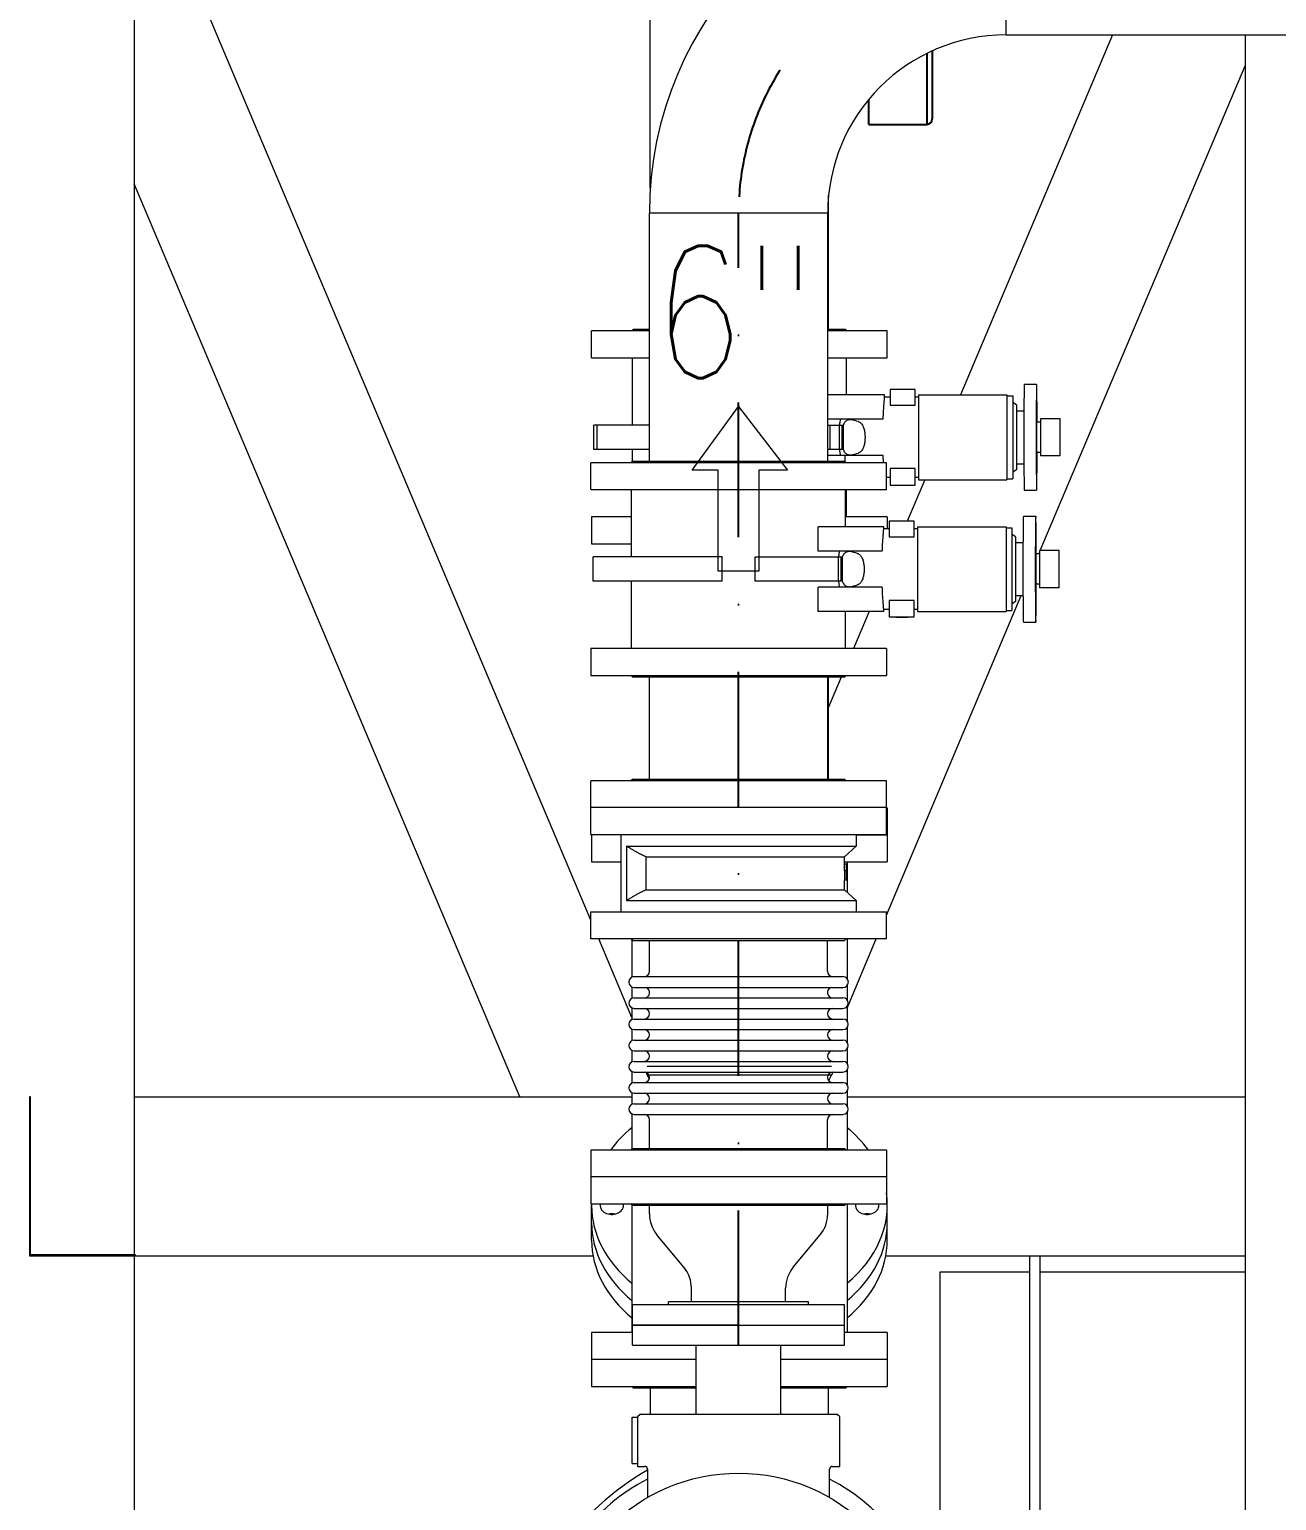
# Model space of a CAD drawing. Header units: millimetres. Extents: x -312439 to 477422, y -331570 to 212570.
# Drawn here: x 346959 to 348136, y 186792 to 188180 of the extents above; entities that cross this region are included whole.
import ezdxf

# ---------------------------------------------------------------- set-up
doc = ezdxf.new("R2010")
doc.units = ezdxf.units.MM
doc.linetypes.add('DASHDOT', pattern=[25.4, 12.7, -6.35, 0, -6.35])
doc.linetypes.add('DASHED', pattern=[0.75, 0.5, -0.25])
doc.layers.add('ARCONDTEXTO', color=4, linetype='Continuous')
doc.styles.add('ROMANS', font='romans.shx', dxfattribs={"height": 187.5})

msp = doc.modelspace()

# ---------------------------------------------------------------- linework, layer by layer
at = {"color": 5, "linetype": 'Continuous', "lineweight": 0, "extrusion": (0, 1, 0)}
for p, q in [((347545.278, 188030.635, 0), (347545.278, 188418.657, 0)), ((347881.028, 188175.029, 0), (347881.028, 188343.329, 0)), ((347881.028, 188175.029, 0), (348316.26, 188175.029, 0)), ((347713.578, 187897.347, 0), (347713.578, 188023.623, 0)), ((347712.728, 188006.729, 0), (347544.428, 188006.729, 0)), ((347544.428, 187772.997, 0), (347544.428, 188006.729, 0)), ((347712.728, 187772.997, 0), (347712.728, 188006.729, 0)), ((347529.528, 187897.347, 0), (347527.928, 187895.747, 0)), ((347529.528, 187897.347, 0), (347544.428, 187897.347, 0)), ((347712.728, 187897.347, 0), (347729.328, 187897.347, 0)), ((347729.328, 187897.347, 0), (347730.928, 187895.747, 0)), ((347544.428, 187895.747, 0), (347489.928, 187895.747, 0)), ((347489.928, 187870.347, 0), (347489.928, 187895.747, 0)), ((347768.928, 187895.747, 0), (347712.728, 187895.747, 0)), ((347768.928, 187870.347, 0), (347768.928, 187895.747, 0)), ((347489.928, 187870.347, 0), (347544.428, 187870.347, 0)), ((347528.428, 187806.847, 0), (347528.428, 187870.347, 0)), ((347712.728, 187870.347, 0), (347768.928, 187870.347, 0)), ((347730.428, 187835.347, 0), (347730.428, 187870.347, 0)), ((347898.222, 187845.347, 0), (347909.887, 187845.347, 0)), ((347766.428, 187835.347, 0), (347712.728, 187835.347, 0)), ((347766.428, 187833.347, 0), (347766.428, 187835.347, 0)), ((347771.685, 187833.347, 0), (347766.428, 187833.347, 0)), ((347771.685, 187840.46, 0), (347771.685, 187825.743, 0)), ((347795.122, 187840.46, 0), (347771.685, 187840.46, 0)), ((347788.909, 187840.616, 0), (347777.848, 187840.616, 0)), ((347795.122, 187825.743, 0), (347795.122, 187840.46, 0)), ((347798.428, 187833.347, 0), (347795.122, 187833.347, 0)), ((347798.428, 187835.347, 0), (347798.428, 187755.347, 0)), ((347798.428, 187835.347, 0), (347881.855, 187835.347, 0)), ((347881.855, 187835.347, 0), (347881.855, 187755.347, 0)), ((347881.855, 187834.41, 0), (347887.323, 187834.41, 0)), ((347887.323, 187834.41, 0), (347887.323, 187756.285, 0)), ((347890.914, 187825.906, 0), (347887.323, 187828.347, 0)), ((347771.685, 187825.743, 0), (347795.122, 187825.743, 0)), ((347890.914, 187825.906, 0), (347890.914, 187764.789, 0)), ((347890.914, 187820.347, 0), (347897.845, 187820.347, 0)), ((347544.428, 187806.847, 0), (347492.099, 187806.847, 0)), ((347492.099, 187783.847, 0), (347492.099, 187806.847, 0)), ((347495.055, 187783.847, 0), (347495.055, 187806.847, 0)), ((347765.067, 187812.347, 0), (347712.728, 187812.347, 0)), ((347712.728, 187806.847, 0), (347727.335, 187806.847, 0)), ((347714.921, 187783.847, 0), (347714.921, 187806.847, 0)), ((347723.829, 187783.847, 0), (347723.829, 187806.847, 0)), ((347726.345, 187783.847, 0), (347726.345, 187806.847, 0)), ((347727.214, 187783.847, 0), (347727.214, 187806.847, 0)), ((347727.335, 187806.847, 0), (347727.335, 187783.847, 0)), ((347909.887, 187809.673, 0), (347909.887, 187781.021, 0)), ((347913.412, 187809.673, 0), (347909.887, 187809.673, 0)), ((347913.412, 187812.847, 0), (347913.412, 187777.847, 0)), ((347931.923, 187812.847, 0), (347913.412, 187812.847, 0)), ((347931.923, 187777.847, 0), (347931.923, 187812.847, 0)), ((347544.428, 187783.847, 0), (347492.099, 187783.847, 0)), ((347528.678, 187772.997, 0), (347527.078, 187771.397, 0)), ((347528.428, 187772.747, 0), (347528.428, 187783.847, 0)), ((347528.678, 187772.997, 0), (347728.478, 187772.997, 0)), ((347727.335, 187783.847, 0), (347712.728, 187783.847, 0)), ((347765.067, 187778.347, 0), (347712.728, 187778.347, 0)), ((347728.478, 187772.997, 0), (347730.078, 187771.397, 0)), ((347729.202, 187772.273, 0), (347729.202, 187778.347, 0)), ((347913.412, 187781.021, 0), (347909.887, 187781.021, 0)), ((347931.923, 187777.847, 0), (347913.412, 187777.847, 0)), ((347768.078, 187771.397, 0), (347489.078, 187771.397, 0)), ((347489.078, 187745.997, 0), (347489.078, 187771.397, 0)), ((347768.078, 187745.997, 0), (347768.078, 187771.397, 0)), ((347771.685, 187765.859, 0), (347771.685, 187750.234, 0)), ((347795.122, 187765.859, 0), (347771.685, 187765.859, 0)), ((347795.122, 187750.234, 0), (347795.122, 187765.859, 0)), ((347890.914, 187764.789, 0), (347887.323, 187762.347, 0)), ((347890.914, 187770.347, 0), (347897.845, 187770.347, 0)), ((347489.078, 187745.997, 0), (347768.078, 187745.997, 0)), ((347527.578, 187682.497, 0), (347527.578, 187745.997, 0)), ((347729.578, 187710.997, 0), (347729.578, 187745.997, 0)), ((347730.428, 187720.347, 0), (347730.428, 187745.997, 0)), ((347771.685, 187757.347, 0), (347768.078, 187757.347, 0)), ((347771.685, 187750.234, 0), (347795.122, 187750.234, 0)), ((347777.848, 187750.078, 0), (347788.909, 187750.078, 0)), ((347798.428, 187757.347, 0), (347795.122, 187757.347, 0)), ((347798.428, 187755.347, 0), (347881.855, 187755.347, 0)), ((347881.855, 187756.285, 0), (347887.323, 187756.285, 0)), ((347898.222, 187745.347, 0), (347909.887, 187745.347, 0)), ((347527.578, 187720.347, 0), (347489.928, 187720.347, 0)), ((347489.928, 187720.347, 0), (347489.928, 187694.947, 0)), ((347768.928, 187720.347, 0), (347729.578, 187720.347, 0)), ((347768.928, 187720.347, 0), (347768.928, 187708.997, 0)), ((347897.372, 187720.997, 0), (347909.037, 187720.997, 0)), ((347703.829, 187687.997, 0), (347703.829, 187710.997, 0)), ((347765.578, 187710.997, 0), (347703.829, 187710.997, 0)), ((347765.578, 187708.997, 0), (347765.578, 187710.997, 0)), ((347770.835, 187708.997, 0), (347765.578, 187708.997, 0)), ((347770.835, 187716.11, 0), (347770.835, 187701.393, 0)), ((347794.272, 187716.11, 0), (347770.835, 187716.11, 0)), ((347788.059, 187716.266, 0), (347776.998, 187716.266, 0)), ((347794.272, 187701.393, 0), (347794.272, 187716.11, 0)), ((347797.578, 187708.997, 0), (347794.272, 187708.997, 0)), ((347797.578, 187710.997, 0), (347797.578, 187630.997, 0)), ((347797.578, 187710.997, 0), (347881.005, 187710.997, 0)), ((347881.005, 187710.997, 0), (347881.005, 187630.997, 0)), ((347881.005, 187710.06, 0), (347886.473, 187710.06, 0)), ((347886.473, 187710.06, 0), (347886.473, 187631.935, 0)), ((347890.064, 187701.556, 0), (347886.473, 187703.997, 0)), ((347489.928, 187694.947, 0), (347527.578, 187694.947, 0)), ((347770.835, 187701.393, 0), (347794.272, 187701.393, 0)), ((347890.064, 187701.556, 0), (347890.064, 187640.439, 0)), ((347890.064, 187695.997, 0), (347896.995, 187695.997, 0)), ((347602.421, 187682.497, 0), (347491.249, 187682.497, 0)), ((347491.249, 187659.497, 0), (347491.249, 187682.497, 0)), ((347613.023, 187659.497, 0), (347613.023, 187682.497, 0)), ((347644.132, 187659.497, 0), (347644.132, 187682.497, 0)), ((347654.734, 187682.497, 0), (347726.485, 187682.497, 0)), ((347764.217, 187687.997, 0), (347703.829, 187687.997, 0)), ((347722.979, 187659.497, 0), (347722.979, 187682.497, 0)), ((347725.495, 187659.497, 0), (347725.495, 187682.497, 0)), ((347726.364, 187659.497, 0), (347726.364, 187682.497, 0)), ((347726.485, 187682.497, 0), (347726.485, 187659.497, 0)), ((347909.037, 187685.323, 0), (347909.037, 187656.671, 0)), ((347912.562, 187685.323, 0), (347909.037, 187685.323, 0)), ((347911.984, 187685.323, 0), (347912.562, 187686.691, 0)), ((347912.562, 187688.497, 0), (347912.562, 187653.497, 0)), ((347931.073, 187688.497, 0), (347912.562, 187688.497, 0)), ((347931.073, 187653.497, 0), (347931.073, 187688.497, 0)), ((347613.023, 187659.497, 0), (347491.249, 187659.497, 0)), ((347527.578, 187595.997, 0), (347527.578, 187659.497, 0)), ((347726.485, 187659.497, 0), (347644.132, 187659.497, 0)), ((347703.829, 187630.997, 0), (347703.829, 187653.997, 0)), ((347764.217, 187653.997, 0), (347703.829, 187653.997, 0)), ((347912.562, 187656.671, 0), (347909.037, 187656.671, 0)), ((347931.073, 187653.497, 0), (347912.562, 187653.497, 0)), ((347770.835, 187641.509, 0), (347770.835, 187625.884, 0)), ((347794.272, 187641.509, 0), (347770.835, 187641.509, 0)), ((347794.272, 187625.884, 0), (347794.272, 187641.509, 0)), ((347890.064, 187640.439, 0), (347886.473, 187637.997, 0)), ((347890.064, 187645.997, 0), (347896.995, 187645.997, 0)), ((347765.578, 187630.997, 0), (347703.829, 187630.997, 0)), ((347729.578, 187595.997, 0), (347729.578, 187630.997, 0)), ((347770.835, 187632.997, 0), (347765.578, 187632.997, 0)), ((347765.578, 187630.997, 0), (347765.578, 187632.997, 0)), ((347770.835, 187625.884, 0), (347794.272, 187625.884, 0)), ((347776.998, 187625.728, 0), (347788.059, 187625.728, 0)), ((347797.578, 187632.997, 0), (347794.272, 187632.997, 0)), ((347797.578, 187630.997, 0), (347881.005, 187630.997, 0)), ((347881.005, 187631.935, 0), (347886.473, 187631.935, 0)), ((347897.372, 187620.997, 0), (347909.037, 187620.997, 0)), ((347768.078, 187595.997, 0), (347489.078, 187595.997, 0)), ((347489.078, 187595.997, 0), (347489.078, 187570.597, 0)), ((347768.078, 187595.997, 0), (347768.078, 187570.597, 0)), ((347489.078, 187570.597, 0), (347768.078, 187570.597, 0)), ((347528.678, 187568.997, 0), (347527.078, 187570.597, 0)), ((347728.478, 187568.997, 0), (347528.678, 187568.997, 0)), ((347544.428, 187472.997, 0), (347544.428, 187568.997, 0)), ((347712.728, 187472.997, 0), (347712.728, 187568.997, 0)), ((347713.578, 187472.997, 0), (347713.578, 187568.997, 0)), ((347728.478, 187568.997, 0), (347730.078, 187570.597, 0)), ((347768.078, 187471.397, 0), (347489.078, 187471.397, 0)), ((347489.078, 187420.597, 0), (347489.078, 187471.397, 0)), ((347528.678, 187472.997, 0), (347527.078, 187471.397, 0)), ((347528.678, 187472.997, 0), (347728.478, 187472.997, 0)), ((347728.478, 187472.997, 0), (347730.078, 187471.397, 0)), ((347768.078, 187420.597, 0), (347768.078, 187471.397, 0)), ((347768.078, 187445.997, 0), (347489.078, 187445.997, 0)), ((347768.928, 187445.747, 0), (347768.078, 187445.747, 0)), ((347768.928, 187445.747, 0), (347768.928, 187394.947, 0)), ((347489.078, 187420.597, 0), (347768.078, 187420.597, 0)), ((347489.928, 187420.597, 0), (347489.928, 187394.947, 0)), ((347517.578, 187420.347, 0), (347489.928, 187420.347, 0)), ((347517.578, 187420.597, 0), (347517.578, 187347.597, 0)), ((347739.578, 187420.597, 0), (347739.578, 187409.784, 0)), ((347739.578, 187420.347, 0), (347768.928, 187420.347, 0)), ((347522.858, 187409.784, 0), (347522.858, 187358.41, 0)), ((347522.858, 187409.784, 0), (347739.578, 187409.784, 0)), ((347541.297, 187368.57, 0), (347541.297, 187399.625, 0)), ((347541.297, 187399.625, 0), (347728.578, 187399.625, 0)), ((347728.578, 187399.625, 0), (347739.578, 187409.784, 0)), ((347728.578, 187392.666, 0), (347728.578, 187399.625, 0)), ((347489.928, 187394.947, 0), (347517.578, 187394.947, 0)), ((347730.411, 187386.379, 0), (347728.463, 187386.379, 0)), ((347728.564, 187386.379, 0), (347728.564, 187377.681, 0)), ((347728.578, 187394.947, 0), (347768.928, 187394.947, 0)), ((347730.424, 187392.666, 0), (347728.578, 187392.666, 0)), ((347730.411, 187377.681, 0), (347730.411, 187386.379, 0)), ((347730.424, 187392.666, 0), (347730.424, 187377.681, 0)), ((347730.928, 187394.947, 0), (347730.928, 187366.399, 0)), ((347730.424, 187377.681, 0), (347728.564, 187377.681, 0)), ((347728.578, 187368.57, 0), (347728.578, 187377.681, 0)), ((347522.858, 187358.41, 0), (347739.578, 187358.41, 0)), ((347541.297, 187368.57, 0), (347728.578, 187368.57, 0)), ((347728.578, 187368.57, 0), (347739.578, 187358.41, 0)), ((347739.578, 187358.41, 0), (347739.578, 187347.597, 0)), ((347489.078, 187347.597, 0), (347768.078, 187347.597, 0)), ((347489.078, 187322.197, 0), (347489.078, 187347.597, 0)), ((347768.078, 187322.197, 0), (347768.078, 187347.597, 0)), ((347768.078, 187322.197, 0), (347489.078, 187322.197, 0)), ((347527.928, 187248.03, 0), (347496.595, 187322.197, 0)), ((347528.678, 187320.597, 0), (347527.078, 187322.197, 0)), ((347527.928, 187321.347, 0), (347527.928, 187286.15, 0)), ((347528.678, 187320.597, 0), (347728.478, 187320.597, 0)), ((347544.578, 187291.62, 0), (347544.578, 187320.597, 0)), ((347712.578, 187291.62, 0), (347712.578, 187320.597, 0)), ((347728.478, 187320.597, 0), (347730.078, 187322.197, 0)), ((347730.928, 187256.748, 0), (347758.578, 187322.197, 0)), ((347730.928, 187322.197, 0), (347730.928, 187284.883, 0)), ((347527.928, 187276.852, 0), (347527.928, 187266.137, 0)), ((347530.071, 187286.62, 0), (347727.085, 187286.62, 0)), ((347530.071, 187276.381, 0), (347727.085, 187276.381, 0)), ((347730.928, 187278.119, 0), (347730.928, 187264.818, 0)), ((347530.071, 187266.62, 0), (347727.085, 187266.62, 0)), ((347527.928, 187257.103, 0), (347527.928, 187246.137, 0)), ((347530.071, 187256.62, 0), (347727.085, 187256.62, 0)), ((347530.071, 187246.62, 0), (347727.085, 187246.62, 0)), ((347730.928, 187258.422, 0), (347730.928, 187244.818, 0)), ((347527.928, 187237.103, 0), (347527.928, 187226.137, 0)), ((347530.071, 187236.62, 0), (347727.085, 187236.62, 0)), ((347730.928, 187238.422, 0), (347730.928, 187224.818, 0)), ((347530.071, 187226.62, 0), (347727.085, 187226.62, 0)), ((347730.928, 187218.422, 0), (347730.928, 187204.818, 0)), ((347527.928, 187217.103, 0), (347527.928, 187206.137, 0)), ((347530.071, 187216.62, 0), (347727.085, 187216.62, 0)), ((347530.071, 187206.62, 0), (347727.085, 187206.62, 0)), ((347527.928, 187197.103, 0), (347527.928, 187186.137, 0)), ((347530.071, 187196.62, 0), (347727.085, 187196.62, 0)), ((347542.49, 187201.973, 0), (347716.366, 187201.973, 0)), ((347716.366, 187193.707, 0), (347542.49, 187193.707, 0)), ((347730.928, 187198.422, 0), (347730.928, 187184.818, 0)), ((347527.928, 187177.103, 0), (347527.928, 187166.137, 0)), ((347530.071, 187186.62, 0), (347727.085, 187186.62, 0)), ((347530.071, 187176.62, 0), (347727.085, 187176.62, 0)), ((347730.928, 187178.422, 0), (347730.928, 187164.818, 0)), ((347530.071, 187166.62, 0), (347727.085, 187166.62, 0)), ((347527.928, 187157.103, 0), (347527.928, 187123.847, 0)), ((347530.071, 187156.62, 0), (347727.085, 187156.62, 0)), ((347544.578, 187124.597, 0), (347544.578, 187151.62, 0)), ((347712.578, 187124.597, 0), (347712.578, 187151.62, 0)), ((347730.928, 187158.422, 0), (347730.928, 187122.997, 0)), ((347768.078, 187122.997, 0), (347489.078, 187122.997, 0)), ((347489.078, 187122.997, 0), (347489.078, 187072.197, 0)), ((347528.678, 187124.597, 0), (347527.078, 187122.997, 0)), ((347528.678, 187124.597, 0), (347728.478, 187124.597, 0)), ((347728.478, 187124.597, 0), (347730.078, 187122.997, 0)), ((347768.078, 187122.997, 0), (347768.078, 187072.197, 0)), ((347768.078, 187097.597, 0), (347489.078, 187097.597, 0)), ((347489.078, 187072.197, 0), (347768.078, 187072.197, 0)), ((347489.928, 187038.137, 0), (347489.928, 187070.791, 0)), ((347528.678, 187070.597, 0), (347527.078, 187072.197, 0)), ((347527.928, 187071.347, 0), (347527.928, 186950.747, 0)), ((347728.478, 187070.597, 0), (347528.678, 187070.597, 0)), ((347544.428, 187062.821, 0), (347544.428, 187070.597, 0)), ((347712.728, 187062.821, 0), (347712.728, 187070.597, 0)), ((347728.478, 187070.597, 0), (347730.078, 187072.197, 0)), ((347730.928, 187072.197, 0), (347730.928, 186950.747, 0)), ((347768.928, 187038.137, 0), (347768.928, 187070.791, 0)), ((347576.948, 187012.524, 0), (347551.608, 187042.971, 0)), ((347680.208, 187012.524, 0), (347705.548, 187042.971, 0)), ((347584.128, 186979.897, 0), (347584.128, 186992.674, 0)), ((347673.028, 186979.897, 0), (347673.028, 186992.674, 0)), ((347628.578, 186957.897, 0), (347528.578, 186957.897, 0))]:
    msp.add_line(p, q, dxfattribs=at)
at = {"color": 3, "linetype": 'Continuous', "lineweight": 0, "extrusion": (0, 1, 0)}
for p, q in [((347058.383, 188367.314, 0), (347058.383, 186313.897, 0)), ((347489.078, 187339.991, 0), (347090.655, 188283.09, 0)), ((347981.546, 188175.029, 0), (347838.044, 187835.347, 0)), ((348106.558, 188175.029, 0), (348106.558, 186313.897, 0)), ((347913.325, 187688.497, 0), (348106.558, 188145.894, 0)), ((347422.282, 187173.055, 0), (347058.383, 188034.434, 0)), ((347804.247, 187755.347, 0), (347787.671, 187716.11, 0)), ((347768.078, 187344.685, 0), (347895.371, 187645.997, 0)), ((347751.714, 187630.997, 0), (347736.928, 187595.997, 0)), ((347725.521, 187568.997, 0), (347713.578, 187540.726, 0)), ((346959.383, 187173.055, 0), (346959.383, 187023.055, 0)), ((346960.383, 187173.055, 0), (346959.383, 187173.055, 0)), ((346960.383, 187024.055, 0), (346960.383, 187173.055, 0)), ((347058.383, 187173.055, 0), (347527.928, 187173.055, 0)), ((347730.928, 187173.055, 0), (348106.558, 187173.055, 0)), ((346959.383, 187023.055, 0), (347491.324, 187023.055, 0)), ((347059.383, 187024.055, 0), (346960.383, 187024.055, 0)), ((347059.383, 187023.055, 0), (347059.383, 187024.055, 0)), ((347767.532, 187023.055, 0), (348106.558, 187023.055, 0)), ((347903.069, 187023.055, 0), (347903.069, 186507.371, 0)), ((347913.069, 186507.371, 0), (347913.069, 187023.055, 0)), ((347818.766, 186552.677, 0), (347818.766, 187008.178, 0)), ((347818.766, 187008.178, 0), (347903.069, 187008.178, 0)), ((347913.069, 187008.178, 0), (348106.558, 187008.178, 0)), ((347728.578, 186976.897, 0), (347528.578, 186976.897, 0)), ((347528.578, 186938.897, 0), (347528.578, 186976.897, 0)), ((347694.578, 186979.897, 0), (347562.578, 186979.897, 0)), ((347562.578, 186976.897, 0), (347562.578, 186979.897, 0)), ((347694.578, 186976.897, 0), (347694.578, 186979.897, 0)), ((347728.578, 186938.897, 0), (347728.578, 186976.897, 0)), ((347528.578, 186957.897, 0), (347728.578, 186957.897, 0)), ((347528.578, 186950.747, 0), (347489.928, 186950.747, 0)), ((347489.928, 186950.747, 0), (347489.928, 186899.947, 0)), ((347768.928, 186950.747, 0), (347728.578, 186950.747, 0)), ((347768.928, 186950.747, 0), (347768.928, 186899.947, 0)), ((347528.578, 186938.897, 0), (347728.578, 186938.897, 0)), ((347588.578, 186873.624, 0), (347588.578, 186938.897, 0)), ((347668.578, 186873.624, 0), (347668.578, 186938.897, 0)), ((347588.578, 186925.347, 0), (347489.928, 186925.347, 0)), ((347768.928, 186925.347, 0), (347668.578, 186925.347, 0)), ((347489.928, 186899.947, 0), (347588.578, 186899.947, 0)), ((347529.528, 186898.347, 0), (347527.928, 186899.947, 0)), ((347588.578, 186898.347, 0), (347529.528, 186898.347, 0)), ((347545.278, 186898.347, 0), (347545.278, 186873.624, 0)), ((347668.578, 186899.947, 0), (347768.928, 186899.947, 0)), ((347729.328, 186898.347, 0), (347668.578, 186898.347, 0)), ((347713.578, 186873.624, 0), (347713.578, 186898.347, 0)), ((347729.328, 186898.347, 0), (347730.928, 186899.947, 0)), ((347528.214, 186827.261, 0), (347528.214, 186870.897, 0)), ((347528.214, 186870.897, 0), (347533.123, 186870.897, 0)), ((347535.578, 186873.624, 0), (347533.123, 186871.17, 0)), ((347533.123, 186871.17, 0), (347533.123, 186824.533, 0)), ((347721.578, 186873.624, 0), (347535.578, 186873.624, 0)), ((347724.032, 186871.17, 0), (347721.578, 186873.624, 0)), ((347724.032, 186824.533, 0), (347724.032, 186871.17, 0)), ((347528.214, 186827.261, 0), (347533.123, 186827.261, 0)), ((347533.123, 186824.533, 0), (347540.214, 186824.533, 0)), ((347542.669, 186822.079, 0), (347542.669, 186795.247, 0)), ((347714.487, 186795.247, 0), (347714.487, 186822.079, 0)), ((347716.942, 186824.533, 0), (347724.032, 186824.533, 0))]:
    msp.add_line(p, q, dxfattribs=at)
at = {"color": 2, "linetype": 'DASHED', "extrusion": (0, 1, 0)}
msp.add_line((347806.195, 188157.477, 0), (347806.195, 188090.572, 0), dxfattribs=at)
at = {"color": 2, "linetype": 'Continuous', "extrusion": (0, 1, 0)}
for p, q in [((347811.366, 188159.935, 0), (347811.366, 188095.743, 0)), ((347751.366, 188090.572, 0), (347751.366, 188114.026, 0)), ((347751.366, 188090.572, 0), (347806.195, 188090.572, 0))]:
    msp.add_line(p, q, dxfattribs=at)
at = {"color": 6, "linetype": 'DASHDOT', "ltscale": 10}
msp.add_line((347628.578, 186938.897, 0), (347628.578, 188006.729, 0), dxfattribs=at)
at = {"color": 4, "linetype": 'Continuous', "lineweight": 0}
for p, q in [((347584.724, 187764.263, 0), (347628.578, 187824.341, 0)), ((347628.578, 187824.341, 0), (347674.878, 187764.263, 0)), ((347609.4, 187764.263, 0), (347584.724, 187764.263, 0)), ((347609.4, 187668.943, 0), (347609.4, 187764.263, 0)), ((347647.755, 187764.263, 0), (347647.755, 187668.943, 0)), ((347674.878, 187764.263, 0), (347647.755, 187764.263, 0)), ((347647.755, 187668.943, 0), (347609.4, 187668.943, 0))]:
    msp.add_line(p, q, dxfattribs=at)
at = {"color": 4, "linetype": 'Continuous', "lineweight": 0, "extrusion": (0, 1, 0)}
for p, q in [((347613.023, 187682.497, 0), (347602.421, 187682.497, 0)), ((347644.132, 187682.497, 0), (347654.734, 187682.497, 0))]:
    msp.add_line(p, q, dxfattribs=at)
at = {"color": 3, "linetype": 'Continuous', "lineweight": 0}
msp.add_circle((347628.578, 186645.897, 0), 172.295, dxfattribs=at)
at = {"color": 5, "linetype": 'Continuous', "lineweight": 0}
for centre, radius, start, end in [((347881.028, 188006.729, 0), 336.6, 90, 180), ((347881.028, 188006.729, 0), 168.3, 90, 180), ((347539.578, 187291.62, 0), 5, 270, 0), ((347717.578, 187291.62, 0), 5, 180, 270), ((347530.071, 187281.501, 0), 5.119, 90, 270), ((347539.703, 187271.62, 0), 5.002, 271.437939, 72.170603), ((347717.452, 187271.62, 0), 5.002, 107.829397, 268.562061), ((347727.085, 187281.501, 0), 5.119, 270, 90), ((347530.071, 187261.62, 0), 5, 90, 270), ((347727.085, 187261.62, 0), 5, 270, 90), ((347530.071, 187241.62, 0), 5, 90, 270), ((347539.578, 187251.62, 0), 5, 270, 90), ((347717.578, 187251.62, 0), 5, 90, 270), ((347727.085, 187241.62, 0), 5, 270, 90), ((347539.578, 187231.62, 0), 5, 270, 90), ((347717.578, 187231.62, 0), 5, 90, 270), ((347530.071, 187221.62, 0), 5, 90, 270), ((347727.085, 187221.62, 0), 5, 270, 90), ((347530.071, 187201.62, 0), 5, 90, 270), ((347539.578, 187211.62, 0), 5, 270, 90), ((347717.578, 187211.62, 0), 5, 90, 270), ((347727.085, 187201.62, 0), 5, 270, 90), ((347539.578, 187191.62, 0), 5, 270, 90), ((347717.578, 187191.62, 0), 5, 90, 270), ((347530.071, 187181.62, 0), 5, 90, 270), ((347539.578, 187171.62, 0), 5, 270, 90), ((347717.578, 187171.62, 0), 5, 90, 270), ((347727.085, 187181.62, 0), 5, 270, 90), ((347530.071, 187161.62, 0), 5, 90, 270), ((347727.085, 187161.62, 0), 5, 270, 90), ((347539.578, 187151.62, 0), 5, 0, 90), ((347717.578, 187151.62, 0), 5, 90, 180), ((347575.458, 187062.821, 0), 31.03, 180, 219.770108), ((347681.698, 187062.821, 0), 31.03, 320.229892, 0), ((347553.098, 186992.674, 0), 31.03, 0, 39.770108), ((347704.058, 186992.674, 0), 31.03, 140.229892, 180)]:
    msp.add_arc(centre, radius, start, end, dxfattribs=at)
at = {"color": 6, "linetype": 'DASHDOT', "ltscale": 10}
msp.add_arc((347881.028, 188006.729, 0), 252.45, 90, 180, dxfattribs=at)
at = {"color": 2, "linetype": 'Continuous'}
msp.add_arc((347806.195, 188095.743, 0), 5.171, 270, 0, dxfattribs=at)
at = {"color": 3, "linetype": 'Continuous', "lineweight": 0}
for centre, radius, start, end in [((347674.756, 186591.492, 0), 264.802, 119.92155, 168.143895), ((347540.214, 186822.079, 0), 2.455, 0, 90), ((347716.942, 186822.079, 0), 2.455, 90, 180), ((347628.578, 186645.897, 0), 187.5, 117.269846, 219.265913), ((347628.578, 186645.897, 0), 187.5, 320.734087, 62.730154)]:
    msp.add_arc(centre, radius, start, end, dxfattribs=at)
at = {"color": 5, "linetype": 'Continuous', "lineweight": 0}
for centre, major_axis, ratio, start_param, end_param in [((347898.222, 187795.347, 0), (0, -50), 0.00871634, 3.14159265, 4.71238898), ((347909.887, 187795.347, 0), (0, 50), 0.00871634, 5.00298582, 7.85398163), ((347457.942, 187795.347, 0), (307.973, 0), 0.12338759, 0.39969646, 0.45585527), ((347898.222, 187795.347, 0), (0, -50), 0.00871634, 4.71238898, 6.28318531), ((347909.887, 187795.347, 0), (0, 50), 0.00871634, 1.57079633, 4.42179214), ((347457.942, 187795.347, 0), (307.973, 0), 0.12338759, 5.82733003, 5.88348885), ((347897.372, 187670.997, 0), (0, -50), 0.00871634, 3.14159265, 4.71238898), ((347909.037, 187670.997, 0), (0, 50), 0.00871634, 5.00298582, 7.85398163), ((347457.092, 187670.997, 0), (307.973, 0), 0.12338759, 0.39969646, 0.45585527), ((347897.372, 187670.997, 0), (0, -50), 0.00871634, 4.71238898, 6.28318531), ((347909.037, 187670.997, 0), (0, 50), 0.00871634, 1.57079633, 4.42179214), ((347457.092, 187670.997, 0), (307.973, 0), 0.12338759, 5.82733003, 5.88348885), ((347628.578, 187392.666, 0), (0, 131.104), 0.76275588, 4.66441509, 4.71238898), ((347627.776, 187392.666, 0), (0, 134.576), 0.76275588, 4.66565381, 4.71238898), ((347629.428, 187322.543, 0), (101.5, 0), 0.46630766, 3.14159265, 3.14834058), ((347629.428, 187322.543, 0), (101.5, 0), 0.46630766, 6.27643738, 6.28318531), ((347629.428, 187259.749, 0), (0, -127.965), 0.79318389, 5.25466778, 5.28860584), ((347629.428, 187259.749, 0), (0, -127.965), 0.79318389, 0.97980498, 1.02851753), ((347629.428, 187070.791, 0), (-139.5, 0), 0.76604444, 5.52720378, 5.772777), ((347629.428, 187070.791, 0), (-139.5, 0), 0.76604444, 3.65200096, 3.89757418), ((347629.428, 187070.791, 0), (-139.5, 0), 0.76604444, 2.38561113, 3.25204072), ((347629.428, 187070.791, 0), (-139.5, 0), 0.76604444, 6.2700255, 6.28318531), ((347629.428, 187070.791, 0), (-139.5, 0), 0.76604444, 0, 0.75598152), ((347508.928, 187070.791, 0), (-11.1, 0), 0.76604444, 6.11703999, 6.28318531), ((347508.928, 187070.791, 0), (-11.1, 0), 0.76604444, 0, 3.30773797), ((347749.928, 187070.791, 0), (-11.1, 0), 0.76604444, 6.11703999, 6.28318531), ((347749.928, 187070.791, 0), (-11.1, 0), 0.76604444, 0, 3.30773797), ((347629.428, 187054.464, 0), (-139.5, 0), 0.76604444, 0, 0.75598152), ((347508.928, 187054.464, 0), (-11.1, 0), 0.76604444, 4.42877682, 4.99600114), ((347629.428, 187054.464, 0), (-139.5, 0), 0.76604444, 2.38561113, 3.14159265), ((347749.928, 187054.464, 0), (-11.1, 0), 0.76604444, 4.42877682, 4.99600114), ((347629.428, 187038.137, 0), (-139.5, 0), 0.76604444, 0, 0.75598152), ((347629.428, 187038.137, 0), (-139.5, 0), 0.76604444, 2.38561113, 3.14159265)]:
    msp.add_ellipse(centre, major_axis=major_axis, ratio=ratio, start_param=start_param, end_param=end_param, dxfattribs=at)
for points, knots in [([(347765.067, 187812.347, 0), (347765.08, 187812.675, 0), (347765.093, 187813, 0), (347765.154, 187814.435, 0), (347765.204, 187815.514, 0), (347765.308, 187817.589, 0), (347765.362, 187818.584, 0), (347765.47, 187820.477, 0), (347765.524, 187821.374, 0), (347765.631, 187823.06, 0), (347765.685, 187823.878, 0), (347765.793, 187825.44, 0), (347765.847, 187826.183, 0), (347765.95, 187827.578, 0), (347766, 187828.23, 0), (347766.095, 187829.424, 0), (347766.139, 187829.968, 0), (347766.219, 187830.938, 0), (347766.255, 187831.364, 0), (347766.317, 187832.094, 0), (347766.344, 187832.397, 0), (347766.386, 187832.878, 0), (347766.402, 187833.056, 0), (347766.423, 187833.291, 0), (347766.428, 187833.347, 0), (347766.428, 187833.347, 0)], [16.86611806, 16.86611806, 16.86611806, 16.86611806, 17.90289885, 17.90289885, 21.48347862, 21.48347862, 25.06405839, 25.06405839, 28.64463816, 28.64463816, 32.22521015, 32.22521015, 35.80578215, 35.80578215, 39.38635414, 39.38635414, 42.96692614, 42.96692614, 46.54749813, 46.54749813, 50.12807013, 50.12807013, 53.70864212, 53.70864212, 57.28921412, 57.28921412, 57.28921412, 57.28921412]), ([(347724.538, 187812.347, 0), (347724.398, 187811.564, 0), (347724.265, 187810.766, 0), (347723.983, 187808.937, 0), (347723.839, 187807.899, 0), (347723.711, 187806.847, 0)], [214.52982085, 214.52982085, 214.52982085, 214.52982085, 217.04095163, 217.04095163, 220.19472055, 220.19472055, 220.19472055, 220.19472055]), ([(347727.335, 187806.358, 0), (347727.473, 187806.77, 0), (347727.625, 187807.172, 0), (347728.049, 187808.155, 0), (347728.341, 187808.72, 0), (347728.855, 187809.517, 0), (347729.039, 187809.774, 0), (347729.44, 187810.268, 0), (347729.657, 187810.504, 0), (347730.114, 187810.936, 0), (347730.358, 187811.138, 0), (347730.889, 187811.504, 0), (347731.175, 187811.668, 0), (347731.774, 187811.936, 0), (347732.088, 187812.04, 0), (347732.725, 187812.179, 0), (347733.048, 187812.213, 0), (347733.68, 187812.213, 0), (347734.003, 187812.179, 0), (347734.37, 187812.099, 0), (347734.418, 187812.088, 0), (347734.466, 187812.076, 0)], [51.2804511, 51.2804511, 51.2804511, 51.2804511, 52.62850457, 52.62850457, 54.67609789, 54.67609789, 55.69989455, 55.69989455, 56.72369121, 56.72369121, 57.67137266, 57.67137266, 58.61905411, 58.61905411, 59.56673556, 59.56673556, 60.51441701, 60.51441701, 61.46209846, 61.46209846, 61.60563069, 61.60563069, 61.60563069, 61.60563069]), ([(347741.64, 187810.134, 0), (347741.82, 187810.082, 0), (347741.997, 187810.019, 0), (347742.472, 187809.822, 0), (347742.761, 187809.668, 0), (347743.3, 187809.322, 0), (347743.551, 187809.131, 0), (347744.221, 187808.546, 0), (347744.603, 187808.115, 0), (347745.282, 187807.188, 0), (347745.58, 187806.693, 0), (347746.109, 187805.651, 0), (347746.341, 187805.105, 0), (347746.749, 187803.974, 0), (347746.926, 187803.388, 0), (347747.384, 187801.589, 0), (347747.594, 187800.336, 0), (347747.865, 187797.821, 0), (347747.925, 187796.56, 0), (347747.925, 187795.347, 0), (347747.925, 187794.134, 0), (347747.865, 187792.873, 0), (347747.594, 187790.358, 0), (347747.384, 187789.105, 0), (347746.926, 187787.306, 0), (347746.749, 187786.72, 0), (347746.341, 187785.589, 0), (347746.109, 187785.043, 0), (347745.58, 187784.001, 0), (347745.282, 187783.506, 0), (347744.603, 187782.58, 0), (347744.221, 187782.148, 0), (347743.551, 187781.564, 0), (347743.3, 187781.372, 0), (347742.761, 187781.026, 0), (347742.472, 187780.873, 0), (347741.997, 187780.675, 0), (347741.82, 187780.612, 0), (347741.64, 187780.56, 0)], [-16.95687667, -16.95687667, -16.95687667, -16.95687667, -16.42143109, -16.42143109, -15.49032088, -15.49032088, -14.55921067, -14.55921067, -12.73930934, -12.73930934, -10.919408, -10.919408, -9.09950667, -9.09950667, -7.27960534, -7.27960534, -3.63980267, -3.63980267, 0, 0, 0, 3.63980267, 3.63980267, 7.27960534, 7.27960534, 9.09950667, 9.09950667, 10.919408, 10.919408, 12.73930934, 12.73930934, 14.55921067, 14.55921067, 15.49032088, 15.49032088, 16.42143109, 16.42143109, 16.95687667, 16.95687667, 16.95687667, 16.95687667]), ([(347723.711, 187783.847, 0), (347723.839, 187782.796, 0), (347723.983, 187781.757, 0), (347724.265, 187779.929, 0), (347724.398, 187779.13, 0), (347724.538, 187778.347, 0)], [11.32162396, 11.32162396, 11.32162396, 11.32162396, 14.47539289, 14.47539289, 16.98652366, 16.98652366, 16.98652366, 16.98652366]), ([(347734.466, 187778.618, 0), (347734.418, 187778.606, 0), (347734.37, 187778.595, 0), (347734.003, 187778.515, 0), (347733.68, 187778.481, 0), (347733.048, 187778.481, 0), (347732.725, 187778.515, 0), (347732.088, 187778.654, 0), (347731.774, 187778.758, 0), (347731.175, 187779.026, 0), (347730.889, 187779.19, 0), (347730.358, 187779.556, 0), (347730.114, 187779.758, 0), (347729.657, 187780.19, 0), (347729.44, 187780.427, 0), (347729.039, 187780.92, 0), (347728.855, 187781.177, 0), (347728.341, 187781.974, 0), (347728.049, 187782.539, 0), (347727.625, 187783.522, 0), (347727.473, 187783.924, 0), (347727.335, 187784.336, 0)], [19.08025865, 19.08025865, 19.08025865, 19.08025865, 19.22379089, 19.22379089, 20.17147234, 20.17147234, 21.11915379, 21.11915379, 22.06683524, 22.06683524, 23.01451669, 23.01451669, 23.96219814, 23.96219814, 24.9859948, 24.9859948, 26.00979146, 26.00979146, 28.05738477, 28.05738477, 29.40543824, 29.40543824, 29.40543824, 29.40543824]), ([(347765.403, 187771.397, 0), (347765.353, 187772.273, 0), (347765.304, 187773.191, 0), (347765.204, 187775.18, 0), (347765.154, 187776.259, 0), (347765.093, 187777.694, 0), (347765.08, 187778.02, 0), (347765.067, 187778.347, 0)], [204.38559153, 204.38559153, 204.38559153, 204.38559153, 207.67337785, 207.67337785, 211.25395762, 211.25395762, 212.29073841, 212.29073841, 212.29073841, 212.29073841]), ([(347764.217, 187687.997, 0), (347764.23, 187688.325, 0), (347764.243, 187688.65, 0), (347764.304, 187690.085, 0), (347764.354, 187691.164, 0), (347764.458, 187693.239, 0), (347764.512, 187694.234, 0), (347764.62, 187696.127, 0), (347764.674, 187697.024, 0), (347764.781, 187698.71, 0), (347764.835, 187699.528, 0), (347764.943, 187701.09, 0), (347764.997, 187701.833, 0), (347765.1, 187703.228, 0), (347765.15, 187703.88, 0), (347765.245, 187705.074, 0), (347765.289, 187705.618, 0), (347765.369, 187706.588, 0), (347765.405, 187707.014, 0), (347765.467, 187707.744, 0), (347765.494, 187708.047, 0), (347765.536, 187708.528, 0), (347765.552, 187708.706, 0), (347765.573, 187708.941, 0), (347765.578, 187708.997, 0), (347765.578, 187708.997, 0)], [16.86611806, 16.86611806, 16.86611806, 16.86611806, 17.90289885, 17.90289885, 21.48347862, 21.48347862, 25.06405839, 25.06405839, 28.64463816, 28.64463816, 32.22521015, 32.22521015, 35.80578215, 35.80578215, 39.38635414, 39.38635414, 42.96692614, 42.96692614, 46.54749813, 46.54749813, 50.12807013, 50.12807013, 53.70864212, 53.70864212, 57.28921412, 57.28921412, 57.28921412, 57.28921412]), ([(347723.688, 187687.997, 0), (347723.548, 187687.214, 0), (347723.415, 187686.416, 0), (347723.133, 187684.587, 0), (347722.989, 187683.549, 0), (347722.861, 187682.497, 0)], [214.52982085, 214.52982085, 214.52982085, 214.52982085, 217.04095163, 217.04095163, 220.19472055, 220.19472055, 220.19472055, 220.19472055]), ([(347726.485, 187682.008, 0), (347726.623, 187682.42, 0), (347726.775, 187682.822, 0), (347727.199, 187683.805, 0), (347727.491, 187684.37, 0), (347728.005, 187685.167, 0), (347728.189, 187685.424, 0), (347728.59, 187685.918, 0), (347728.807, 187686.154, 0), (347729.264, 187686.586, 0), (347729.508, 187686.788, 0), (347730.039, 187687.154, 0), (347730.325, 187687.318, 0), (347730.924, 187687.586, 0), (347731.238, 187687.69, 0), (347731.875, 187687.829, 0), (347732.198, 187687.863, 0), (347732.83, 187687.863, 0), (347733.153, 187687.829, 0), (347733.52, 187687.749, 0), (347733.568, 187687.738, 0), (347733.616, 187687.726, 0)], [51.2804511, 51.2804511, 51.2804511, 51.2804511, 52.62850457, 52.62850457, 54.67609789, 54.67609789, 55.69989455, 55.69989455, 56.72369121, 56.72369121, 57.67137266, 57.67137266, 58.61905411, 58.61905411, 59.56673556, 59.56673556, 60.51441701, 60.51441701, 61.46209846, 61.46209846, 61.60563069, 61.60563069, 61.60563069, 61.60563069]), ([(347740.79, 187685.784, 0), (347740.97, 187685.732, 0), (347741.147, 187685.669, 0), (347741.622, 187685.472, 0), (347741.911, 187685.318, 0), (347742.45, 187684.972, 0), (347742.701, 187684.781, 0), (347743.371, 187684.196, 0), (347743.753, 187683.765, 0), (347744.432, 187682.838, 0), (347744.73, 187682.343, 0), (347745.259, 187681.301, 0), (347745.491, 187680.755, 0), (347745.899, 187679.624, 0), (347746.076, 187679.038, 0), (347746.534, 187677.239, 0), (347746.744, 187675.986, 0), (347747.015, 187673.471, 0), (347747.075, 187672.21, 0), (347747.075, 187670.997, 0), (347747.075, 187669.784, 0), (347747.015, 187668.523, 0), (347746.744, 187666.008, 0), (347746.534, 187664.755, 0), (347746.076, 187662.956, 0), (347745.899, 187662.37, 0), (347745.491, 187661.239, 0), (347745.259, 187660.693, 0), (347744.73, 187659.651, 0), (347744.432, 187659.156, 0), (347743.753, 187658.23, 0), (347743.371, 187657.798, 0), (347742.701, 187657.214, 0), (347742.45, 187657.022, 0), (347741.911, 187656.676, 0), (347741.622, 187656.523, 0), (347741.147, 187656.325, 0), (347740.97, 187656.262, 0), (347740.79, 187656.21, 0)], [-16.95687667, -16.95687667, -16.95687667, -16.95687667, -16.42143109, -16.42143109, -15.49032088, -15.49032088, -14.55921067, -14.55921067, -12.73930934, -12.73930934, -10.919408, -10.919408, -9.09950667, -9.09950667, -7.27960534, -7.27960534, -3.63980267, -3.63980267, 0, 0, 0, 3.63980267, 3.63980267, 7.27960534, 7.27960534, 9.09950667, 9.09950667, 10.919408, 10.919408, 12.73930934, 12.73930934, 14.55921067, 14.55921067, 15.49032088, 15.49032088, 16.42143109, 16.42143109, 16.95687667, 16.95687667, 16.95687667, 16.95687667]), ([(347722.861, 187659.497, 0), (347722.989, 187658.446, 0), (347723.133, 187657.407, 0), (347723.415, 187655.579, 0), (347723.548, 187654.78, 0), (347723.688, 187653.997, 0)], [11.32162396, 11.32162396, 11.32162396, 11.32162396, 14.47539289, 14.47539289, 16.98652366, 16.98652366, 16.98652366, 16.98652366]), ([(347733.616, 187654.268, 0), (347733.568, 187654.256, 0), (347733.52, 187654.245, 0), (347733.153, 187654.165, 0), (347732.83, 187654.131, 0), (347732.198, 187654.131, 0), (347731.875, 187654.165, 0), (347731.238, 187654.304, 0), (347730.924, 187654.408, 0), (347730.325, 187654.676, 0), (347730.039, 187654.84, 0), (347729.508, 187655.206, 0), (347729.264, 187655.408, 0), (347728.807, 187655.84, 0), (347728.59, 187656.077, 0), (347728.189, 187656.57, 0), (347728.005, 187656.827, 0), (347727.491, 187657.624, 0), (347727.199, 187658.189, 0), (347726.775, 187659.172, 0), (347726.623, 187659.574, 0), (347726.485, 187659.986, 0)], [19.08025865, 19.08025865, 19.08025865, 19.08025865, 19.22379089, 19.22379089, 20.17147234, 20.17147234, 21.11915379, 21.11915379, 22.06683524, 22.06683524, 23.01451669, 23.01451669, 23.96219814, 23.96219814, 24.9859948, 24.9859948, 26.00979146, 26.00979146, 28.05738477, 28.05738477, 29.40543824, 29.40543824, 29.40543824, 29.40543824]), ([(347765.578, 187632.997, 0), (347765.578, 187632.997, 0), (347765.573, 187633.054, 0), (347765.552, 187633.288, 0), (347765.536, 187633.466, 0), (347765.494, 187633.947, 0), (347765.467, 187634.25, 0), (347765.405, 187634.98, 0), (347765.369, 187635.406, 0), (347765.289, 187636.376, 0), (347765.245, 187636.92, 0), (347765.15, 187638.115, 0), (347765.1, 187638.766, 0), (347764.997, 187640.161, 0), (347764.943, 187640.905, 0), (347764.835, 187642.466, 0), (347764.781, 187643.284, 0), (347764.674, 187644.97, 0), (347764.62, 187645.868, 0), (347764.512, 187647.76, 0), (347764.458, 187648.756, 0), (347764.354, 187650.83, 0), (347764.304, 187651.909, 0), (347764.243, 187653.344, 0), (347764.23, 187653.67, 0), (347764.217, 187653.997, 0)], [171.86764235, 171.86764235, 171.86764235, 171.86764235, 175.44821434, 175.44821434, 179.02878634, 179.02878634, 182.60935834, 182.60935834, 186.18993033, 186.18993033, 189.77050233, 189.77050233, 193.35107432, 193.35107432, 196.93164632, 196.93164632, 200.51221831, 200.51221831, 204.09279808, 204.09279808, 207.67337785, 207.67337785, 211.25395762, 211.25395762, 212.29073841, 212.29073841, 212.29073841, 212.29073841]), ([(347542.49, 187193.707, 0), (347542.41, 187193.874, 0), (347542.334, 187194.05, 0), (347542.13, 187194.581, 0), (347542.014, 187194.957, 0), (347541.861, 187195.6, 0), (347541.811, 187195.855, 0), (347541.771, 187196.114, 0)], [17.89795356, 17.89795356, 17.89795356, 17.89795356, 18.55921682, 18.55921682, 19.79774199, 19.79774199, 20.57209805, 20.57209805, 20.57209805, 20.57209805]), ([(347717.15, 187196.602, 0), (347717.149, 187196.595, 0), (347717.149, 187196.589, 0), (347717.101, 187196.163, 0), (347717.029, 187195.748, 0), (347716.842, 187194.957, 0), (347716.726, 187194.581, 0), (347716.522, 187194.05, 0), (347716.446, 187193.874, 0), (347716.366, 187193.707, 0)], [23.49469104, 23.49469104, 23.49469104, 23.49469104, 23.51331751, 23.51331751, 24.75184268, 24.75184268, 25.99036785, 25.99036785, 26.65163111, 26.65163111, 26.65163111, 26.65163111])]:
    msp.add_open_spline(points, degree=3, knots=knots, dxfattribs=at)
for points in [[(347541.297, 187399.625, 0), (347532.558, 187403.469, 0), (347522.858, 187409.784, 0)], [(347522.858, 187358.41, 0), (347532.558, 187364.725, 0), (347541.297, 187368.57, 0)]]:
    msp.add_rational_spline(points, [1, 1.00639877115, 1], degree=2, dxfattribs=at)

# ---------------------------------------------------------------- texts
at = {"layer": 'ARCONDTEXTO', "linetype": 'Continuous', "lineweight": -3, "style": 'ROMANS', "width": 0.8}
msp.add_text('6"', height=125, dxfattribs=at).set_placement((347547.748, 187851.129, 0))

doc.saveas('drawing.dxf')
